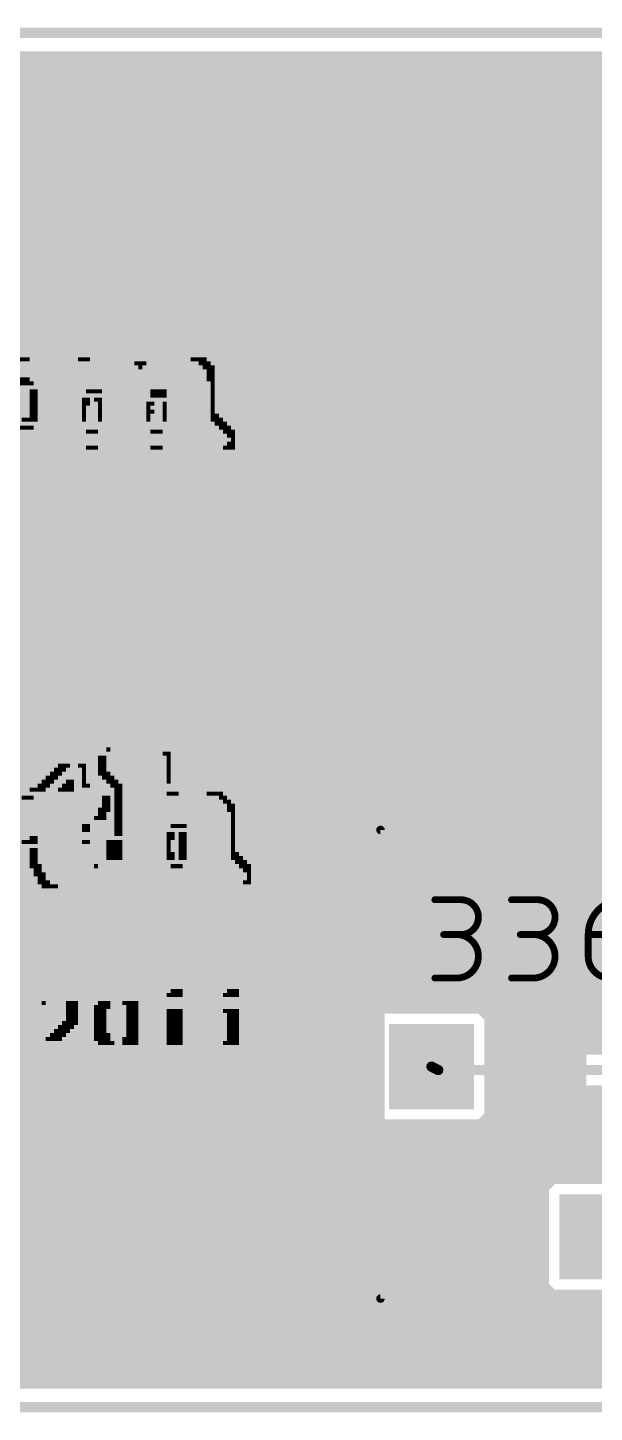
# Model space of a CAD drawing. Extents: x -50 to 50, y 0 to 88.
# Drawn here: x -35.23 to -26.78, y -0.08 to 20.58 of the extents above; entities that cross this region are included whole.
import ezdxf

# ---------------------------------------------------------------- set-up
doc = ezdxf.new("R2010")
doc.units = 0
for name, color, linetype in [('1', 12, 'CONTINUOUS'), ('16', 132, 'CONTINUOUS'), ('17', 110, 'CONTINUOUS'), ('20', 31, 'CONTINUOUS'), ('21', 253, 'CONTINUOUS')]:
    doc.layers.add(name, color=color, linetype=linetype)

# ---------------------------------------------------------------- blocks, each defined once
blk = doc.blocks.new('SQUAREP')
blk.add_solid([(-0.5, -0.5), (0.5, -0.5), (-0.5, 0.5), (0.5, 0.5)])
blk = doc.blocks.new('RECT')
blk.add_solid([(-0.5, -0.5), (0.5, -0.5), (-0.5, 0.5), (0.5, 0.5)])

msp = doc.modelspace()

# ---------------------------------------------------------------- linework, layer by layer
at = {"layer": '1'}
for points, const_width in [([(-49.4738, 19.9738), (-23.782, 19.9738)], 0.5), ([(-49.4738, 19.5), (-11.5624, 19.5)], 0.5), ([(-49.4738, 19), (-11.5624, 19)], 0.5), ([(-49.4738, 18.5), (-11.5624, 18.5)], 0.5), ([(-49.4738, 18), (-11.5624, 18)], 0.5), ([(-49.4738, 17.5), (-11.562, 17.5)], 0.5), ([(-49.4738, 17), (-11.3549, 17)], 0.5), ([(-49.4738, 16.5), (-10.7345, 16.5)], 0.5), ([(-49.4738, 16), (-9.0224, 16)], 0.5), ([(-49.4738, 15.5), (-12.5904, 15.5)], 0.5), ([(-49.4738, 15), (-13.0904, 15)], 0.5), ([(-49.4738, 14.5), (-13.5904, 14.5)], 0.5), ([(-49.4738, 14), (-14.0904, 14)], 0.5), ([(-49.4738, 13.5), (-14.5904, 13.5)], 0.5), ([(-49.4738, 13), (-15.0904, 13)], 0.5), ([(-49.4738, 12.5), (-15.5904, 12.5)], 0.5), ([(-49.4738, 12), (-16.0904, 12)], 0.5), ([(-49.4738, 11.5), (-16.5904, 11.5)], 0.5), ([(-49.4738, 11), (-17.0904, 11)], 0.5), ([(-49.4738, 10.5), (-17.5904, 10.5)], 0.5), ([(-49.4738, 10), (-18.0904, 10)], 0.5), ([(-49.4738, 9.5), (-18.5904, 9.5)], 0.5), ([(-49.4738, 9), (-19.0904, 9)], 0.5), ([(-49.4738, 8.5), (-19.4746, 8.5)], 0.5), ([(-49.4738, 8), (-19.6817, 8)], 0.5), ([(-49.4738, 7.5), (-19.6824, 7.5)], 0.5), ([(-49.4738, 7), (-19.5823, 7)], 0.5), ([(-43.7423, 6.5), (-19.3504, 6.5)], 0.5), ([(-43.3035, 6), (-30.1291, 6)], 0.5), ([(-30.0117, 6.1174), (-30.2474, 5.8817)], 0.5), ([(-28.4083, 6.1174), (-30.0117, 6.1174)], 0.5), ([(-28.1726, 5.8817), (-28.4083, 6.1174)], 0.5), ([(-28.2909, 6), (-25.1824, 6)], 0.5), ([(-30.2474, 5.8817), (-30.2474, 4.2783)], 0.5), ([(-28.1726, 5.5078), (-28.1726, 5.8817)], 0.5), ([(-43.0964, 5.5), (-30.2474, 5.5)], 0.5), ([(-25.5574, 5.5078), (-28.1726, 5.5078)], 0.5), ([(-43.05, 5), (-30.2474, 5)], 0.5), ([(-29.1084, 5.0292), (-29.21, 5.08)], 0.1524), ([(-25.7556, 5.0292), (-29.1084, 5.0292)], 0.1524), ([(-28.1726, 4.2783), (-28.1726, 4.5506)], 0.5), ([(-28.1726, 4.5506), (-25.9538, 4.5506)], 0.5), ([(-43.0964, 4.5), (-30.2474, 4.5)], 0.5), ([(-28.1726, 4.5), (-25.9032, 4.5)], 0.5), ([(-30.2474, 4.2783), (-30.0117, 4.0426)], 0.5), ([(-28.4083, 4.0426), (-28.1726, 4.2783)], 0.5), ([(-43.3036, 4), (-25.4032, 4)], 0.5), ([(-30.0117, 4.0426), (-28.4083, 4.0426)], 0.5), ([(-43.7423, 3.5), (-27.5491, 3.5)], 0.5), ([(-27.4717, 3.5774), (-27.7074, 3.3417)], 0.5), ([(-25.8683, 3.5774), (-27.4717, 3.5774)], 0.5), ([(-27.7074, 3.3417), (-27.7074, 1.7383)], 0.5), ([(-49.4738, 3), (-27.7074, 3)], 0.5), ([(-49.4738, 2.5), (-27.7074, 2.5)], 0.5), ([(-49.4738, 2), (-27.7074, 2)], 0.5), ([(-27.7074, 1.7383), (-27.4717, 1.5026)], 0.5), ([(-49.4738, 1.5), (49.4738, 1.5)], 0.5), ([(-27.4717, 1.5026), (-25.8683, 1.5026)], 0.5), ([(-49.4738, 1), (49.4738, 1)], 0.5), ([(49.4738, 0.5262), (-49.4738, 0.5262)], 0.5)]:
    msp.add_lwpolyline(points, dxfattribs=dict(at, const_width=const_width))
for points, const_width in [([(-30.0117, 6.2424, 1), (-30.0117, 5.9924)], 0.25), ([(-30.1291, 5.875, 1), (-30.1291, 6.125)], 0.25), ([(-29.9233, 6.029, 1), (-30.1001, 6.2058)], 0.25), ([(-28.3199, 6.2058, 1), (-28.4967, 6.029)], 0.25), ([(-28.2909, 6.125, 1), (-28.2909, 5.875)], 0.25), ([(-28.4083, 5.9924, 1), (-28.4083, 6.2424)], 0.25), ([(-30.1224, 5.8817, 1), (-30.3724, 5.8817)], 0.25), ([(-30.3358, 5.9701, 1), (-30.159, 5.7933)], 0.25), ([(-28.0476, 5.8817, 1), (-28.2976, 5.8817)], 0.25), ([(-28.261, 5.7933, 1), (-28.0842, 5.9701)], 0.25), ([(-30.2474, 5.375, 1), (-30.2474, 5.625)], 0.25), ([(-28.1726, 5.6328, 1), (-28.1726, 5.3828)], 0.25), ([(-28.2976, 5.5078, 1), (-28.0476, 5.5078)], 0.25), ([(-30.2474, 4.875, 1), (-30.2474, 5.125)], 0.25), ([(-29.193, 5.1141, 1), (-29.227, 5.0459)], 0.0762), ([(-29.1084, 5.0673, 1), (-29.1084, 4.9911)], 0.0762), ([(-29.1254, 4.9951, 1), (-29.0914, 5.0633)], 0.0762), ([(-28.0476, 4.5506, 1), (-28.2976, 4.5506)], 0.25), ([(-28.1726, 4.6756, 1), (-28.1726, 4.4256)], 0.25), ([(-30.2474, 4.375, 1), (-30.2474, 4.625)], 0.25), ([(-28.1726, 4.625, 1), (-28.1726, 4.375)], 0.25), ([(-30.159, 4.3667, 1), (-30.3358, 4.1899)], 0.25), ([(-30.3724, 4.2783, 1), (-30.1224, 4.2783)], 0.25), ([(-28.2976, 4.2783, 1), (-28.0476, 4.2783)], 0.25), ([(-28.0842, 4.1899, 1), (-28.261, 4.3667)], 0.25), ([(-30.0117, 4.1676, 1), (-30.0117, 3.9176)], 0.25), ([(-30.1001, 3.9542, 1), (-29.9233, 4.131)], 0.25), ([(-28.4967, 4.131, 1), (-28.3199, 3.9542)], 0.25), ([(-28.4083, 3.9176, 1), (-28.4083, 4.1676)], 0.25), ([(-27.4717, 3.7024, 1), (-27.4717, 3.4524)], 0.25), ([(-27.3833, 3.489, 1), (-27.5601, 3.6658)], 0.25), ([(-27.5491, 3.375, 1), (-27.5491, 3.625)], 0.25), ([(-27.5824, 3.3417, 1), (-27.8324, 3.3417)], 0.25), ([(-27.7958, 3.4301, 1), (-27.619, 3.2533)], 0.25), ([(-27.7074, 2.875, 1), (-27.7074, 3.125)], 0.25), ([(-27.7074, 2.375, 1), (-27.7074, 2.625)], 0.25), ([(-27.7074, 1.875, 1), (-27.7074, 2.125)], 0.25), ([(-27.619, 1.8267, 1), (-27.7958, 1.6499)], 0.25), ([(-27.8324, 1.7383, 1), (-27.5824, 1.7383)], 0.25), ([(-27.4717, 1.6276, 1), (-27.4717, 1.3776)], 0.25), ([(-27.5601, 1.4142, 1), (-27.3833, 1.591)], 0.25)]:
    msp.add_lwpolyline(points, format="xyb", dxfattribs=dict(at, const_width=const_width))
at = {"layer": '16', "const_width": 0.5}
for points in [[(-49.4738, 19.9738), (-24.5942, 19.9738)], [(-24.5942, 19.9738), (-27.1486, 17.4194)], [(-49.4738, 19.5), (-25.068, 19.5)], [(-49.4738, 19), (-25.568, 19)], [(-49.4738, 18.5), (-26.068, 18.5)], [(-49.4738, 18), (-26.568, 18)], [(-49.4738, 17.5), (-27.068, 17.5)], [(-27.1486, 17.4194), (-27.1486, 3.5774)], [(-49.4738, 17), (-27.1486, 17)], [(-49.4738, 16.5), (-27.1486, 16.5)], [(-49.4738, 16), (-27.1486, 16)], [(-49.4738, 15.5), (-27.1486, 15.5)], [(-49.4738, 15), (-27.1486, 15)], [(-49.4738, 14.5), (-27.1486, 14.5)], [(-49.4738, 14), (-27.1486, 14)], [(-49.4738, 13.5), (-27.1486, 13.5)], [(-49.4738, 13), (-27.1486, 13)], [(-49.4738, 12.5), (-27.1486, 12.5)], [(-49.4738, 12), (-27.1486, 12)], [(-49.4738, 11.5), (-27.1486, 11.5)], [(-49.4738, 11), (-27.1486, 11)], [(-49.4738, 10.5), (-27.1486, 10.5)], [(-49.4738, 10), (-27.1486, 10)], [(-49.4738, 9.5), (-27.1486, 9.5)], [(-49.4738, 9), (-27.1486, 9)], [(-49.4738, 8.5), (-27.1486, 8.5)], [(-49.4738, 8), (-27.1486, 8)], [(-49.4738, 7.5), (-27.1486, 7.5)], [(-49.4738, 7), (-27.1486, 7)], [(-43.7423, 6.5), (-27.1486, 6.5)], [(-43.3035, 6), (-30.1291, 6)], [(-30.0117, 6.1174), (-30.2474, 5.8817)], [(-28.4083, 6.1174), (-30.0117, 6.1174)], [(-28.1726, 5.8817), (-28.4083, 6.1174)], [(-28.2909, 6), (-27.1486, 6)], [(-30.2474, 5.8817), (-30.2474, 4.2783)], [(-28.1726, 4.2783), (-28.1726, 5.8817)], [(-43.0964, 5.5), (-30.2474, 5.5)], [(-28.1726, 5.5), (-27.1486, 5.5)], [(-43.05, 5), (-30.2474, 5)], [(-28.1726, 5), (-27.1486, 5)], [(-43.0964, 4.5), (-30.2474, 4.5)], [(-28.1726, 4.5), (-27.1486, 4.5)], [(-30.2474, 4.2783), (-30.0117, 4.0426)], [(-28.4083, 4.0426), (-28.1726, 4.2783)], [(-43.3036, 4), (-27.1486, 4)], [(-30.0117, 4.0426), (-28.4083, 4.0426)], [(-43.7423, 3.5), (-27.5491, 3.5)], [(-27.4717, 3.5774), (-27.7074, 3.3417)], [(-27.1486, 3.5774), (-27.4717, 3.5774)], [(-27.7074, 3.3417), (-27.7074, 1.7383)], [(-49.4738, 3), (-27.7074, 3)], [(-49.4738, 2.5), (-27.7074, 2.5)], [(-49.4738, 2), (-27.7074, 2)], [(-27.7074, 1.7383), (-27.4717, 1.5026)], [(-49.4738, 1.5), (49.4738, 1.5)], [(-27.4717, 1.5026), (-25.8683, 1.5026)], [(-49.4738, 1), (49.4738, 1)], [(49.4738, 0.5262), (-49.4738, 0.5262)]]:
    msp.add_lwpolyline(points, dxfattribs=at)
at = {"layer": '16', "const_width": 0.25}
for points in [[(-27.0236, 17.4194, 1), (-27.2736, 17.4194)], [(-27.237, 17.5078, 1), (-27.0602, 17.3311)], [(-27.068, 17.375, 1), (-27.068, 17.625)], [(-27.1486, 16.875, 1), (-27.1486, 17.125)], [(-27.1486, 16.375, 1), (-27.1486, 16.625)], [(-27.1486, 15.875, 1), (-27.1486, 16.125)], [(-27.1486, 15.375, 1), (-27.1486, 15.625)], [(-27.1486, 14.875, 1), (-27.1486, 15.125)], [(-27.1486, 14.375, 1), (-27.1486, 14.625)], [(-27.1486, 13.875, 1), (-27.1486, 14.125)], [(-27.1486, 13.375, 1), (-27.1486, 13.625)], [(-27.1486, 12.875, 1), (-27.1486, 13.125)], [(-27.1486, 12.375, 1), (-27.1486, 12.625)], [(-27.1486, 11.875, 1), (-27.1486, 12.125)], [(-27.1486, 11.375, 1), (-27.1486, 11.625)], [(-27.1486, 10.875, 1), (-27.1486, 11.125)], [(-27.1486, 10.375, 1), (-27.1486, 10.625)], [(-27.1486, 9.875, 1), (-27.1486, 10.125)], [(-27.1486, 9.375, 1), (-27.1486, 9.625)], [(-27.1486, 8.875, 1), (-27.1486, 9.125)], [(-27.1486, 8.375, 1), (-27.1486, 8.625)], [(-27.1486, 7.875, 1), (-27.1486, 8.125)], [(-27.1486, 7.375, 1), (-27.1486, 7.625)], [(-27.1486, 6.875, 1), (-27.1486, 7.125)], [(-27.1486, 6.375, 1), (-27.1486, 6.625)], [(-30.0117, 6.2424, 1), (-30.0117, 5.9924)], [(-30.1291, 5.875, 1), (-30.1291, 6.125)], [(-29.9233, 6.029, 1), (-30.1001, 6.2058)], [(-28.3199, 6.2058, 1), (-28.4967, 6.029)], [(-28.2909, 6.125, 1), (-28.2909, 5.875)], [(-28.4083, 5.9924, 1), (-28.4083, 6.2424)], [(-27.1486, 5.875, 1), (-27.1486, 6.125)], [(-30.1224, 5.8817, 1), (-30.3724, 5.8817)], [(-30.3358, 5.9701, 1), (-30.159, 5.7933)], [(-28.0476, 5.8817, 1), (-28.2976, 5.8817)], [(-28.261, 5.7933, 1), (-28.0842, 5.9701)], [(-30.2474, 5.375, 1), (-30.2474, 5.625)], [(-28.1726, 5.625, 1), (-28.1726, 5.375)], [(-27.1486, 5.375, 1), (-27.1486, 5.625)], [(-30.2474, 4.875, 1), (-30.2474, 5.125)], [(-28.1726, 5.125, 1), (-28.1726, 4.875)], [(-27.1486, 4.875, 1), (-27.1486, 5.125)], [(-30.2474, 4.375, 1), (-30.2474, 4.625)], [(-28.1726, 4.625, 1), (-28.1726, 4.375)], [(-27.1486, 4.375, 1), (-27.1486, 4.625)], [(-30.159, 4.3667, 1), (-30.3358, 4.1899)], [(-30.3724, 4.2783, 1), (-30.1224, 4.2783)], [(-28.2976, 4.2783, 1), (-28.0476, 4.2783)], [(-28.0842, 4.1899, 1), (-28.261, 4.3667)], [(-30.0117, 4.1676, 1), (-30.0117, 3.9176)], [(-30.1001, 3.9542, 1), (-29.9233, 4.131)], [(-28.4967, 4.131, 1), (-28.3199, 3.9542)], [(-28.4083, 3.9176, 1), (-28.4083, 4.1676)], [(-27.1486, 3.875, 1), (-27.1486, 4.125)], [(-27.4717, 3.7024, 1), (-27.4717, 3.4524)], [(-27.3833, 3.489, 1), (-27.5601, 3.6658)], [(-27.5491, 3.375, 1), (-27.5491, 3.625)], [(-27.1486, 3.4524, 1), (-27.1486, 3.7024)], [(-27.5824, 3.3417, 1), (-27.8324, 3.3417)], [(-27.7958, 3.4301, 1), (-27.619, 3.2533)], [(-27.2736, 3.5774, 1), (-27.0236, 3.5774)], [(-27.7074, 2.875, 1), (-27.7074, 3.125)], [(-27.7074, 2.375, 1), (-27.7074, 2.625)], [(-27.7074, 1.875, 1), (-27.7074, 2.125)], [(-27.619, 1.8267, 1), (-27.7958, 1.6499)], [(-27.8324, 1.7383, 1), (-27.5824, 1.7383)], [(-27.4717, 1.6276, 1), (-27.4717, 1.3776)], [(-27.5601, 1.4142, 1), (-27.3833, 1.591)]]:
    msp.add_lwpolyline(points, format="xyb", dxfattribs=at)
at = {"layer": '20', "const_width": 0.1524}
for points in [[(-24, 20.5), (-50, 20.5)], [(-50, 0), (50, 0)]]:
    msp.add_lwpolyline(points, dxfattribs=at)
at = {"layer": '21'}
for points, const_width in [([(-29.97, 8.6418, 1), (-29.97, 8.5783)], 0.0635), ([(-29.9383, 8.61, 1), (-30.0018, 8.61)], 0.0635), ([(-29.1592, 7.5946, 1), (-29.1592, 7.5438)], 0.0508), ([(-28.7697, 7.0499, 1), (-28.7697, 7.5692)], 0.1016), ([(-28.7697, 7.5946, 1), (-28.7697, 7.5438)], 0.0508), ([(-28.7697, 7.5438, 1), (-28.7697, 7.5946)], 0.0508), ([(-28.0162, 7.5946, 1), (-28.0162, 7.5438)], 0.0508), ([(-27.6267, 7.0499, 1), (-27.6267, 7.5692)], 0.1016), ([(-27.6267, 7.5946, 1), (-27.6267, 7.5438)], 0.0508), ([(-27.6267, 7.5438, 1), (-27.6267, 7.5946)], 0.0508), ([(-26.3539, 7.5692, 0.4142), (-26.8732, 7.0499)], 0.1016), ([(-29.0294, 7.0753, 1), (-29.0294, 7.0245)], 0.0508), ([(-28.8346, 6.4008, 1), (-28.8346, 7.0499)], 0.1016), ([(-28.8346, 7.0753, 1), (-28.8346, 7.0245)], 0.0508), ([(-28.7697, 7.0753, 1), (-28.7697, 7.0245)], 0.0508), ([(-28.7697, 7.0245, 1), (-28.7697, 7.0753)], 0.0508), ([(-27.8864, 7.0753, 1), (-27.8864, 7.0245)], 0.0508), ([(-27.6917, 6.4008, 1), (-27.6917, 7.0499)], 0.1016), ([(-27.6917, 7.0753, 1), (-27.6917, 7.0245)], 0.0508), ([(-27.6267, 7.0753, 1), (-27.6267, 7.0245)], 0.0508), ([(-27.6267, 7.0245, 1), (-27.6267, 7.0753)], 0.0508), ([(-26.8732, 7.0753, 1), (-26.8732, 7.0245)], 0.0508), ([(-26.8478, 7.0499, 1), (-26.8986, 7.0499)], 0.0508), ([(-26.8986, 7.0499, 1), (-26.8478, 7.0499)], 0.0508), ([(-26.8732, 6.7254, 1), (-26.2241, 6.7254)], 0.1016), ([(-26.8478, 6.7254, 1), (-26.8986, 6.7254)], 0.0508), ([(-26.8986, 6.7254, 1), (-26.8478, 6.7254)], 0.0508), ([(-29.1592, 6.4262, 1), (-29.1592, 6.3754)], 0.0508), ([(-28.8346, 6.4262, 1), (-28.8346, 6.3754)], 0.0508), ([(-28.8346, 6.3754, 1), (-28.8346, 6.4262)], 0.0508), ([(-28.0162, 6.4262, 1), (-28.0162, 6.3754)], 0.0508), ([(-27.6917, 6.4262, 1), (-27.6917, 6.3754)], 0.0508), ([(-27.6917, 6.3754, 1), (-27.6917, 6.4262)], 0.0508), ([(-29.97, 1.6518, 1), (-29.97, 1.5883)], 0.0635), ([(-30.0018, 1.62, 1), (-29.9383, 1.62)], 0.0635)]:
    msp.add_lwpolyline(points, format="xyb", dxfattribs=dict(at, const_width=const_width))
for points, const_width in [([(-29.97, 8.61), (-29.97, 1.62)], 0.127), ([(-23.37, 8.61), (-29.97, 8.61)], 0.127), ([(-29.1592, 7.5692), (-28.7697, 7.5692)], 0.1016), ([(-28.0162, 7.5692), (-27.6267, 7.5692)], 0.1016), ([(-28.7697, 7.0499), (-29.0294, 7.0499)], 0.1016), ([(-27.6267, 7.0499), (-27.8864, 7.0499)], 0.1016), ([(-26.8732, 7.0499), (-26.4837, 7.0499)], 0.1016), ([(-26.8732, 6.7254), (-26.8732, 7.0499)], 0.1016), ([(-29.1592, 6.4008), (-28.8346, 6.4008)], 0.1016), ([(-28.0162, 6.4008), (-27.6917, 6.4008)], 0.1016), ([(-29.97, 1.62), (-23.37, 1.62)], 0.127)]:
    msp.add_lwpolyline(points, dxfattribs=dict(at, const_width=const_width))

# ---------------------------------------------------------------- block references
at = {"layer": '17', "xscale": 1.27, "yscale": 1.27}
for p in [(-29.21, 5.08), (-29.21, 5.08), (-26.67, 2.54), (-26.67, 2.54)]:
    msp.add_blockref('SQUAREP', p, dxfattribs=at)
at = {"layer": '21', "yscale": 0.06}
for p, xscale in [((-34.48, 15.69), 1.8), ((-34.84, 15.75), 0.84), ((-34.03, 15.75), 0.66), ((-33.07, 15.69), 0.9), ((-33.07, 15.75), 0.66), ((-35.32, 15.63), 0.24), ((-34.84, 15.51), 0.48), ((-34.39, 15.63), 0.18), ((-34.03, 15.51), 0.42), ((-33.55, 15.63), 0.42), ((-33.55, 15.57), 0.18), ((-33.55, 15.51), 0.06), ((-33.07, 15.51), 0.42), ((-32.68, 15.63), 0.24), ((-32.59, 15.57), 0.18), ((-32.53, 15.51), 0.18), ((-35.32, 15.33), 0.24), ((-35.26, 15.27), 0.24), ((-34.87, 15.45), 0.54), ((-34.81, 15.39), 0.42), ((-34.78, 15.33), 0.36), ((-34.72, 15.27), 0.48), ((-34.03, 15.39), 0.66), ((-34.03, 15.45), 0.54), ((-33.88, 15.33), 0.48), ((-33.85, 15.27), 0.42), ((-33.04, 15.39), 0.72), ((-33.04, 15.45), 0.6), ((-32.92, 15.33), 0.48), ((-32.86, 15.27), 0.36), ((-32.5, 15.45), 0.12), ((-32.5, 15.39), 0.12), ((-32.5, 15.33), 0.12), ((-32.47, 15.27), 0.06), ((-35.23, 15.21), 0.3), ((-35.14, 15.15), 0.12), ((-35.14, 15.09), 0.12), ((-34.72, 15.21), 0.48), ((-34.75, 15.15), 0.42), ((-34.75, 15.09), 0.42), ((-34.27, 15.09), 0.3), ((-34.24, 15.15), 0.24), ((-33.79, 15.21), 0.42), ((-33.79, 15.15), 0.42), ((-33.79, 15.09), 0.42), ((-33.28, 15.15), 0.24), ((-33.28, 15.09), 0.24), ((-32.83, 15.21), 0.42), ((-32.83, 15.15), 0.42), ((-32.83, 15.09), 0.42), ((-32.47, 15.21), 0.06), ((-32.47, 15.15), 0.06), ((-32.47, 15.09), 0.06), ((-35.14, 15.03), 0.12), ((-35.14, 14.97), 0.12), ((-35.14, 14.91), 0.12), ((-35.14, 14.85), 0.12), ((-34.75, 15.03), 0.42), ((-34.75, 14.97), 0.42), ((-34.75, 14.91), 0.42), ((-34.75, 14.85), 0.42), ((-34.36, 15.03), 0.12), ((-34.36, 14.97), 0.12), ((-34.39, 14.91), 0.06), ((-34.39, 14.85), 0.06), ((-34.18, 15.03), 0.12), ((-34.15, 14.97), 0.06), ((-34.15, 14.91), 0.06), ((-34.15, 14.85), 0.06), ((-33.79, 15.03), 0.42), ((-33.79, 14.97), 0.42), ((-33.79, 14.91), 0.42), ((-33.82, 14.85), 0.36), ((-33.31, 15.03), 0.3), ((-33.4, 14.97), 0.12), ((-33.43, 14.91), 0.06), ((-33.4, 14.85), 0.12), ((-33.19, 14.97), 0.06), ((-33.19, 14.91), 0.06), ((-33.19, 14.85), 0.06), ((-32.8, 15.03), 0.36), ((-32.8, 14.97), 0.36), ((-32.8, 14.91), 0.36), ((-32.8, 14.85), 0.36), ((-32.47, 15.03), 0.06), ((-32.47, 14.97), 0.06), ((-32.47, 14.91), 0.06), ((-32.47, 14.85), 0.06), ((-35.23, 14.67), 0.3), ((-35.2, 14.73), 0.24), ((-35.14, 14.79), 0.12), ((-34.75, 14.79), 0.42), ((-34.75, 14.73), 0.42), ((-34.75, 14.67), 0.42), ((-34.39, 14.79), 0.06), ((-34.39, 14.73), 0.06), ((-34.27, 14.67), 0.3), ((-34.15, 14.79), 0.06), ((-34.15, 14.73), 0.06), ((-33.82, 14.79), 0.36), ((-33.82, 14.73), 0.36), ((-33.79, 14.67), 0.42), ((-33.43, 14.79), 0.06), ((-33.43, 14.73), 0.06), ((-33.31, 14.67), 0.3), ((-33.19, 14.79), 0.06), ((-33.19, 14.73), 0.06), ((-32.8, 14.79), 0.36), ((-32.8, 14.73), 0.36), ((-32.8, 14.67), 0.36), ((-32.44, 14.79), 0.12), ((-32.41, 14.73), 0.18), ((-32.35, 14.67), 0.18), ((-35.26, 14.61), 0.24), ((-34.81, 14.43), 0.66), ((-34.78, 14.49), 0.6), ((-34.78, 14.55), 0.48), ((-34.75, 14.61), 0.42), ((-34.27, 14.61), 0.3), ((-34.27, 14.55), 0.18), ((-33.79, 14.49), 0.54), ((-33.79, 14.43), 0.54), ((-33.79, 14.61), 0.42), ((-33.79, 14.55), 0.42), ((-33.31, 14.61), 0.3), ((-33.31, 14.55), 0.18), ((-32.77, 14.49), 0.66), ((-32.77, 14.43), 0.66), ((-32.83, 14.61), 0.42), ((-32.77, 14.55), 0.54), ((-32.29, 14.61), 0.18), ((-32.23, 14.55), 0.18), ((-32.2, 14.49), 0.12), ((-32.17, 14.43), 0.06), ((-33.76, 14.25), 3.12), ((-34.27, 14.31), 0.18), ((-33.31, 14.31), 0.18), ((-32.23, 14.31), 0.18), ((-32.2, 14.37), 0.12), ((-34.12, 9.69), 0.12), ((-33.79, 9.75), 0.66), ((-34.03, 9.81), 0.06), ((-33.34, 9.81), 0.48), ((-33.16, 9.75), 0.12), ((-33.13, 9.69), 0.06), ((-34.75, 9.51), 0.18), ((-34.69, 9.57), 0.18), ((-34.54, 9.63), 0.36), ((-34.42, 9.57), 0.12), ((-34.39, 9.51), 0.06), ((-34.12, 9.63), 0.12), ((-34.12, 9.57), 0.12), ((-34.12, 9.51), 0.12), ((-33.61, 9.57), 0.54), ((-33.61, 9.51), 0.54), ((-33.13, 9.63), 0.06), ((-33.13, 9.57), 0.06), ((-33.13, 9.51), 0.06), ((-34.99, 9.27), 0.18), ((-34.93, 9.33), 0.18), ((-34.87, 9.39), 0.18), ((-34.81, 9.45), 0.18), ((-34.63, 9.27), 0.18), ((-34.6, 9.33), 0.12), ((-34.39, 9.45), 0.06), ((-34.39, 9.39), 0.06), ((-34.39, 9.33), 0.06), ((-34.36, 9.27), 0.12), ((-34.09, 9.45), 0.18), ((-34.03, 9.39), 0.18), ((-33.97, 9.33), 0.18), ((-33.91, 9.27), 0.18), ((-33.58, 9.45), 0.48), ((-33.55, 9.39), 0.42), ((-33.52, 9.33), 0.36), ((-33.52, 9.27), 0.36), ((-33.13, 9.45), 0.06), ((-33.13, 9.39), 0.06), ((-33.13, 9.33), 0.06), ((-32.83, 9.27), 0.66), ((-35.98, 9.15), 1.92), ((-35.23, 9.09), 0.18), ((-35.08, 9.21), 0.24), ((-34.72, 9.09), 0.36), ((-34.69, 9.15), 0.3), ((-34.66, 9.21), 0.24), ((-34.24, 9.21), 0.36), ((-34.18, 9.15), 0.36), ((-34.06, 9.09), 0.12), ((-33.88, 9.21), 0.12), ((-33.88, 9.15), 0.12), ((-33.88, 9.09), 0.12), ((-33.52, 9.21), 0.36), ((-33.52, 9.15), 0.36), ((-33.52, 9.09), 0.36), ((-32.77, 9.21), 0.78), ((-33.07, 9.15), 0.18), ((-32.44, 9.15), 0.24), ((-32.32, 9.09), 0.12), ((-34.69, 8.97), 0.78), ((-34.72, 9.03), 0.48), ((-34.75, 8.91), 0.42), ((-34.09, 8.91), 0.18), ((-34.06, 9.03), 0.12), ((-34.06, 8.97), 0.12), ((-33.88, 9.03), 0.12), ((-33.88, 8.97), 0.12), ((-33.88, 8.91), 0.12), ((-33.52, 9.03), 0.36), ((-33.52, 8.97), 0.36), ((-33.49, 8.91), 0.42), ((-32.77, 8.91), 0.66), ((-32.77, 8.97), 0.54), ((-32.77, 9.03), 0.3), ((-32.26, 9.03), 0.12), ((-32.2, 8.97), 0.12), ((-32.2, 8.91), 0.12), ((-34.75, 8.85), 0.42), ((-34.75, 8.79), 0.42), ((-34.75, 8.73), 0.42), ((-34.75, 8.67), 0.42), ((-34.27, 8.73), 0.3), ((-34.36, 8.67), 0.12), ((-34.15, 8.79), 0.18), ((-34.12, 8.85), 0.12), ((-33.88, 8.85), 0.12), ((-33.88, 8.79), 0.12), ((-33.88, 8.73), 0.12), ((-33.88, 8.67), 0.12), ((-33.49, 8.85), 0.42), ((-33.43, 8.79), 0.54), ((-33.49, 8.73), 0.42), ((-33.49, 8.67), 0.42), ((-32.98, 8.67), 0.24), ((-32.62, 8.85), 0.48), ((-32.59, 8.79), 0.42), ((-32.56, 8.73), 0.36), ((-32.53, 8.67), 0.42), ((-32.17, 8.85), 0.06), ((-32.17, 8.79), 0.06), ((-32.17, 8.73), 0.06), ((-32.17, 8.67), 0.06), ((-35.14, 8.49), 0.12), ((-34.75, 8.61), 0.42), ((-34.75, 8.55), 0.42), ((-34.75, 8.49), 0.42), ((-34.36, 8.61), 0.12), ((-34.21, 8.55), 0.42), ((-34.12, 8.49), 0.6), ((-33.88, 8.61), 0.12), ((-33.88, 8.55), 0.12), ((-33.49, 8.61), 0.42), ((-33.52, 8.55), 0.36), ((-33.52, 8.49), 0.36), ((-33.01, 8.61), 0.3), ((-33.1, 8.55), 0.12), ((-33.1, 8.49), 0.12), ((-32.92, 8.55), 0.12), ((-32.92, 8.49), 0.12), ((-32.53, 8.61), 0.42), ((-32.53, 8.55), 0.42), ((-32.53, 8.49), 0.42), ((-32.17, 8.61), 0.06), ((-32.17, 8.55), 0.06), ((-32.17, 8.49), 0.06), ((-35.44, 8.37), 0.72), ((-35.2, 8.43), 0.24), ((-35.14, 8.31), 0.12), ((-35.14, 8.25), 0.12), ((-34.75, 8.43), 0.42), ((-34.75, 8.37), 0.42), ((-34.75, 8.31), 0.42), ((-34.75, 8.25), 0.42), ((-34.36, 8.43), 0.12), ((-33.94, 8.43), 0.24), ((-33.94, 8.37), 0.24), ((-33.94, 8.31), 0.24), ((-33.94, 8.25), 0.24), ((-33.52, 8.43), 0.36), ((-33.52, 8.37), 0.36), ((-33.52, 8.31), 0.36), ((-33.52, 8.25), 0.36), ((-33.13, 8.43), 0.06), ((-33.13, 8.37), 0.06), ((-33.13, 8.31), 0.06), ((-33.1, 8.25), 0.12), ((-32.92, 8.43), 0.12), ((-32.92, 8.37), 0.12), ((-32.92, 8.31), 0.12), ((-32.92, 8.25), 0.12), ((-32.53, 8.43), 0.42), ((-32.53, 8.37), 0.42), ((-32.53, 8.31), 0.42), ((-32.53, 8.25), 0.42), ((-32.17, 8.43), 0.06), ((-32.17, 8.37), 0.06), ((-32.17, 8.31), 0.06), ((-32.14, 8.25), 0.12), ((-35.14, 8.19), 0.12), ((-35.14, 8.13), 0.12), ((-35.11, 8.07), 0.18), ((-34.75, 8.19), 0.42), ((-34.72, 8.13), 0.36), ((-34.69, 8.07), 0.42), ((-34.21, 8.07), 0.06), ((-33.94, 8.19), 0.24), ((-33.52, 8.07), 0.48), ((-33.52, 8.19), 0.36), ((-33.52, 8.13), 0.36), ((-33.1, 8.19), 0.12), ((-33.01, 8.13), 0.3), ((-33.01, 8.07), 0.18), ((-32.92, 8.19), 0.12), ((-32.53, 8.19), 0.42), ((-32.53, 8.13), 0.42), ((-32.5, 8.07), 0.48), ((-32.11, 8.19), 0.18), ((-32.05, 8.13), 0.18), ((-31.99, 8.07), 0.18), ((-35.08, 8.01), 0.12), ((-35.05, 7.95), 0.18), ((-35.02, 7.89), 0.12), ((-34.99, 7.83), 0.18), ((-34.51, 8.01), 0.66), ((-34.51, 7.95), 0.54), ((-34.51, 7.89), 0.3), ((-33.55, 8.01), 0.66), ((-33.55, 7.95), 0.66), ((-32.5, 7.95), 0.72), ((-32.5, 8.01), 0.6), ((-31.96, 8.01), 0.12), ((-31.96, 7.83), 0.12), ((-31.93, 7.95), 0.06), ((-31.93, 7.89), 0.06), ((-34.9, 7.77), 0.24), ((-34.51, 7.71), 0.78), ((-33.07, 7.77), 2.34), ((-34.78, 6.21), 0.48), ((-33.91, 6.21), 0.42), ((-33.01, 6.21), 0.18), ((-32.17, 6.21), 0.18), ((-34.75, 6.15), 0.54), ((-34.75, 6.09), 0.54), ((-34.99, 6.03), 0.06), ((-34.57, 6.03), 0.18), ((-34.57, 5.97), 0.18), ((-34.12, 5.97), 0.24), ((-33.91, 6.15), 0.54), ((-33.88, 6.09), 0.6), ((-34.09, 6.03), 0.18), ((-33.7, 6.03), 0.24), ((-33.67, 5.97), 0.18), ((-33.1, 6.09), 0.36), ((-33.1, 6.03), 0.36), ((-33.1, 5.97), 0.36), ((-33.04, 6.15), 0.24), ((-32.26, 6.09), 0.36), ((-32.26, 6.03), 0.36), ((-32.26, 5.97), 0.36), ((-32.2, 6.15), 0.24), ((-34.57, 5.91), 0.18), ((-34.57, 5.85), 0.18), ((-34.57, 5.79), 0.18), ((-34.15, 5.91), 0.18), ((-34.15, 5.85), 0.18), ((-34.15, 5.79), 0.18), ((-33.67, 5.91), 0.18), ((-33.67, 5.85), 0.18), ((-33.67, 5.79), 0.18), ((-33.04, 5.91), 0.24), ((-33.04, 5.85), 0.24), ((-33.04, 5.79), 0.24), ((-32.2, 5.91), 0.24), ((-32.17, 5.85), 0.18), ((-32.17, 5.79), 0.18), ((-34.78, 5.55), 0.24), ((-34.72, 5.61), 0.24), ((-34.66, 5.67), 0.24), ((-34.6, 5.73), 0.24), ((-34.15, 5.73), 0.18), ((-34.15, 5.67), 0.18), ((-34.15, 5.61), 0.18), ((-34.12, 5.55), 0.24), ((-33.67, 5.73), 0.18), ((-33.67, 5.67), 0.18), ((-33.67, 5.61), 0.18), ((-33.67, 5.55), 0.18), ((-33.04, 5.73), 0.24), ((-33.04, 5.67), 0.24), ((-33.04, 5.61), 0.24), ((-33.04, 5.55), 0.24), ((-32.17, 5.73), 0.18), ((-32.17, 5.67), 0.18), ((-32.17, 5.61), 0.18), ((-32.17, 5.55), 0.18), ((-34.75, 5.37), 0.66), ((-34.87, 5.43), 0.3), ((-34.84, 5.49), 0.24), ((-34.12, 5.49), 0.24), ((-34.06, 5.43), 0.24), ((-33.91, 5.37), 0.54), ((-33.7, 5.49), 0.24), ((-33.7, 5.43), 0.24), ((-33.01, 5.37), 0.54), ((-33.04, 5.49), 0.24), ((-33.04, 5.43), 0.24), ((-32.17, 5.37), 0.54), ((-32.2, 5.43), 0.24), ((-32.17, 5.49), 0.18), ((-34.75, 5.31), 0.66), ((-34.75, 5.25), 0.66), ((-33.88, 5.31), 0.48), ((-33.91, 5.25), 0.3), ((-33.04, 5.25), 0.6), ((-33.01, 5.31), 0.54), ((-32.17, 5.31), 0.54), ((-32.17, 5.25), 0.54)]:
    msp.add_blockref('RECT', p, dxfattribs=dict(at, xscale=xscale))

doc.saveas('drawing.dxf')
